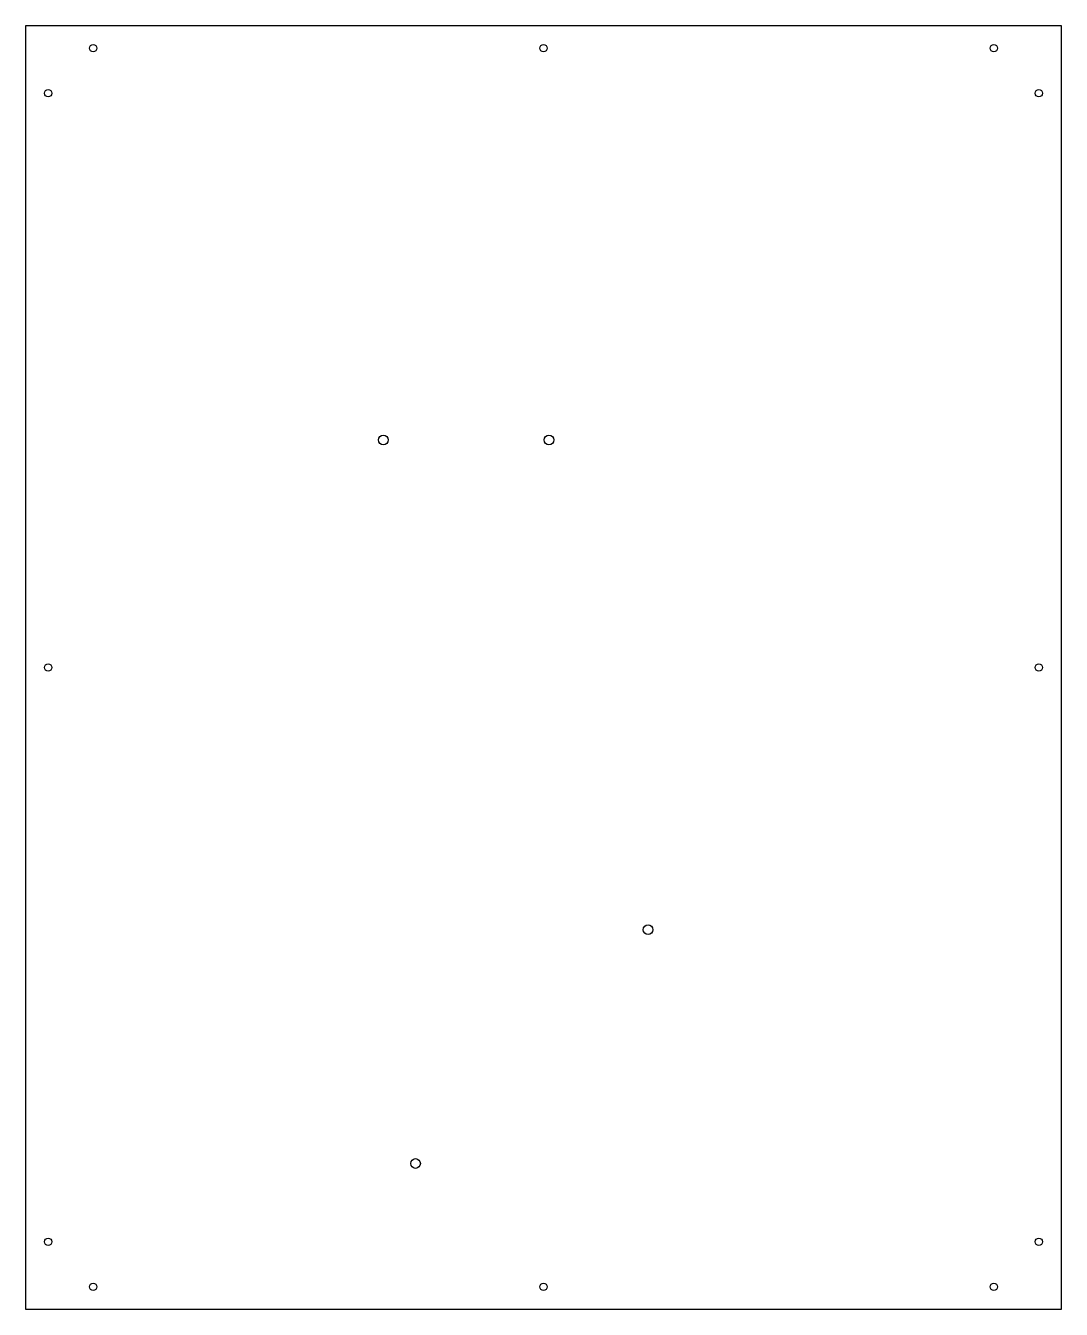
# Model space of a CAD drawing. Header units: millimetres. Extents: x -175 to 285, y -515 to 55.
import ezdxf

# ---------------------------------------------------------------- set-up
doc = ezdxf.new("R2010")
doc.units = ezdxf.units.MM
doc.layers.get('0').update_dxf_attribs({"linetype": 'CONTINUOUS'})

msp = doc.modelspace()

# ---------------------------------------------------------------- linework, layer by layer
msp.add_lwpolyline([(285, -515), (285, 55), (-175, 55), (-175, -515)], close=True)
msp.add_lwpolyline([(285, -515), (285, 55), (-175, 55), (-175, -515)], close=True)
for centre, radius in [((-145, 45), 1.65), ((-145, 45), 1.65), ((55, 45), 1.65), ((55, 45), 1.65), ((255, 45), 1.65), ((255, 45), 1.65), ((-165, 25), 1.65), ((-165, 25), 1.65), ((275, 25), 1.65), ((275, 25), 1.65), ((-16.14, -128.95), 2.15), ((-16.14, -128.95), 2.15), ((57.41, -128.95), 2.15), ((57.41, -128.95), 2.15), ((-165, -230), 1.65), ((-165, -230), 1.65), ((275, -230), 1.65), ((275, -230), 1.65), ((101.46, -346.45), 2.15), ((101.46, -346.45), 2.15), ((-1.84, -450.25), 2.15), ((-1.84, -450.25), 2.15), ((-165, -485), 1.65), ((-165, -485), 1.65), ((275, -485), 1.65), ((275, -485), 1.65), ((-145, -505), 1.65), ((-145, -505), 1.65), ((55, -505), 1.65), ((55, -505), 1.65), ((255, -505), 1.65), ((255, -505), 1.65)]:
    msp.add_circle(centre, radius)

doc.saveas('drawing.dxf')
